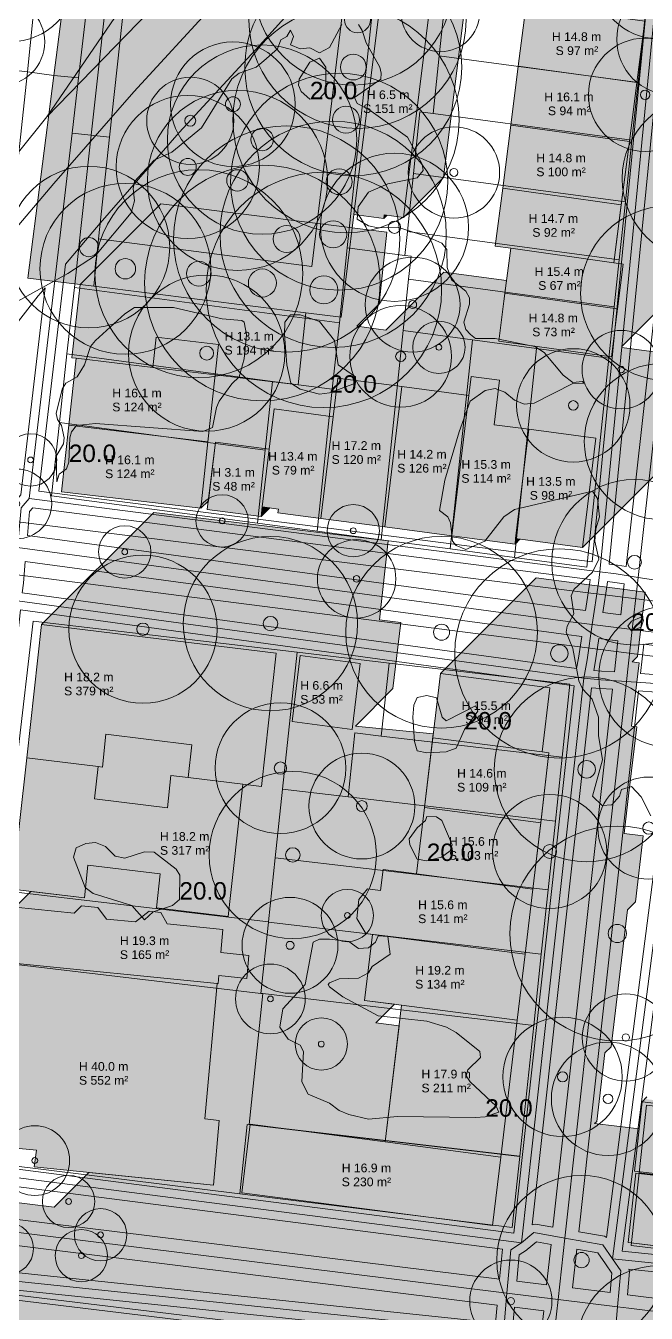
# Model space of a CAD drawing. Header units: metres. Extents: x -8 to 1190, y -11 to 1223.
# Drawn here: x 114.4 to 185.5, y 550.3 to 698 of the extents above; entities that cross this region are included whole.
import ezdxf

# ---------------------------------------------------------------- set-up
doc = ezdxf.new("R2010")
doc.units = ezdxf.units.M
doc.header["$MEASUREMENT"] = 0
for name, color, linetype, lineweight, true_color in [('TPX_BUILDING_AREAS_TEXT', 7, 'CONTINUOUS', 0, 0x000000), ('TPX_BUILDING_HEIGHTS_TEXT', 7, 'CONTINUOUS', 0, 0x000000), ('TPX_BUILDINGS', 7, 'CONTINUOUS', 0, 0x000000), ('TPX_BUILDINGS_HATCH', 7, 'CONTINUOUS', 0, 0xf0f0f0), ('TPX_BUILDINGS_SHADOWS_HATCH', 7, 'CONTINUOUS', 0, 0x000000), ('TPX_BUILDINGS_SHADOWS_OUTLINES', 7, 'CONTINUOUS', 0, 0x000000), ('TPX_CADASTRES', 7, 'CONTINUOUS', 0, 0x646464), ('TPX_CONTOUR_LINES_5M', 7, 'CONTINUOUS', 0, 0x969696), ('TPX_CONTOUR_LINES_5M_TEXT', 7, 'CONTINUOUS', 0, 0x000000), ('TPX_RAILWAYS_AXES', 7, 'CONTINUOUS', 0, 0x464646), ('TPX_ROADS_AXES', 7, 'CONTINUOUS', 0, 0x323232), ('TPX_ROADS_CONTOURS', 7, 'CONTINUOUS', 0, 0x646464), ('TPX_VEGETATION_GREEN_SPACES', 7, 'CONTINUOUS', 0, 0x58ba48), ('TPX_VEGETATION_GREEN_SPACES_HATCH', 7, 'CONTINUOUS', 0, 0x58ba48), ('TPX_VEGETATION_TREES_INDIVIDUAL', 7, 'CONTINUOUS', 0, 0x136734)]:
    doc.layers.add(name, color=color, linetype=linetype, lineweight=lineweight, true_color=true_color)
doc.styles.add('TPX_TEXTE', font='arial.ttf')

# ---------------------------------------------------------------- blocks, each defined once
blk = doc.blocks.new('TREETR007_CR075')
at = {"layer": 'TPX_VEGETATION_TREES_INDIVIDUAL'}
for radius in [7.5, 0.708]:
    blk.add_circle((0, 0, 0.04), radius, dxfattribs=at)
blk = doc.blocks.new('TREETR015_CR125')
at = {"layer": 'TPX_VEGETATION_TREES_INDIVIDUAL'}
for radius in [12.45, 1.48]:
    blk.add_circle((0, 0, 0.04), radius, dxfattribs=at)
blk = doc.blocks.new('TREETR006_CR069')
at = {"layer": 'TPX_VEGETATION_TREES_INDIVIDUAL'}
for radius in [6.85, 0.583]:
    blk.add_circle((0, 0, 0.04), radius, dxfattribs=at)
blk = doc.blocks.new('TREETR006_CR070')
at = {"layer": 'TPX_VEGETATION_TREES_INDIVIDUAL'}
for radius in [7, 0.583]:
    blk.add_circle((0, 0, 0.04), radius, dxfattribs=at)
blk = doc.blocks.new('TREETR009_CR072')
at = {"layer": 'TPX_VEGETATION_TREES_INDIVIDUAL'}
for radius in [7.15, 0.851]:
    blk.add_circle((0, 0, 0.04), radius, dxfattribs=at)
blk = doc.blocks.new('TREETR007_CR064')
at = {"layer": 'TPX_VEGETATION_TREES_INDIVIDUAL'}
for radius in [6.37, 0.708]:
    blk.add_circle((0, 0, 0.04), radius, dxfattribs=at)
blk = doc.blocks.new('TREETR003_CR030')
at = {"layer": 'TPX_VEGETATION_TREES_INDIVIDUAL'}
for radius in [3, 0.333]:
    blk.add_circle((0, 0, 0.04), radius, dxfattribs=at)
blk = doc.blocks.new('TREETR005_CR065')
at = {"layer": 'TPX_VEGETATION_TREES_INDIVIDUAL'}
for radius in [6.5, 0.542]:
    blk.add_circle((0, 0, 0.04), radius, dxfattribs=at)
blk = doc.blocks.new('TREETR009_CR081')
at = {"layer": 'TPX_VEGETATION_TREES_INDIVIDUAL'}
for radius in [8.11, 0.917]:
    blk.add_circle((0, 0, 0.04), radius, dxfattribs=at)
blk = doc.blocks.new('TREETR007_CR085')
at = {"layer": 'TPX_VEGETATION_TREES_INDIVIDUAL'}
for radius in [8.5, 0.708]:
    blk.add_circle((0, 0, 0.04), radius, dxfattribs=at)
blk = doc.blocks.new('TREETR014_CR119')
at = {"layer": 'TPX_VEGETATION_TREES_INDIVIDUAL'}
for radius in [11.92, 1.42]:
    blk.add_circle((0, 0, 0.04), radius, dxfattribs=at)
blk = doc.blocks.new('TREETR010_CR082')
at = {"layer": 'TPX_VEGETATION_TREES_INDIVIDUAL'}
for radius in [8.21, 0.978]:
    blk.add_circle((0, 0, 0.04), radius, dxfattribs=at)
blk = doc.blocks.new('TREETR008_CR066')
at = {"layer": 'TPX_VEGETATION_TREES_INDIVIDUAL'}
for radius in [6.55, 0.792]:
    blk.add_circle((0, 0, 0.04), radius, dxfattribs=at)
blk = doc.blocks.new('TREETR004_CR045')
at = {"layer": 'TPX_VEGETATION_TREES_INDIVIDUAL'}
for radius in [4.5, 0.375]:
    blk.add_circle((0, 0, 0.04), radius, dxfattribs=at)
blk = doc.blocks.new('TREETR005_CR052')
at = {"layer": 'TPX_VEGETATION_TREES_INDIVIDUAL'}
for radius in [5.24, 0.458]:
    blk.add_circle((0, 0, 0.04), radius, dxfattribs=at)
blk = doc.blocks.new('TREETR008_CR094')
at = {"layer": 'TPX_VEGETATION_TREES_INDIVIDUAL'}
for radius in [9.44, 0.833]:
    blk.add_circle((0, 0, 0.04), radius, dxfattribs=at)
blk = doc.blocks.new('TREETR011_CR093')
at = {"layer": 'TPX_VEGETATION_TREES_INDIVIDUAL'}
for radius in [9.27, 1.1]:
    blk.add_circle((0, 0, 0.04), radius, dxfattribs=at)
blk = doc.blocks.new('TREETR008_CR095')
at = {"layer": 'TPX_VEGETATION_TREES_INDIVIDUAL'}
for radius in [9.5, 0.792]:
    blk.add_circle((0, 0, 0.04), radius, dxfattribs=at)
blk = doc.blocks.new('TREETR014_CR114')
at = {"layer": 'TPX_VEGETATION_TREES_INDIVIDUAL'}
for radius in [11.39, 1.36]:
    blk.add_circle((0, 0, 0.04), radius, dxfattribs=at)
blk = doc.blocks.new('TREETR015_CR130')
at = {"layer": 'TPX_VEGETATION_TREES_INDIVIDUAL'}
for radius in [12.98, 1.55]:
    blk.add_circle((0, 0, 0.04), radius, dxfattribs=at)
blk = doc.blocks.new('TREETR005_CR055')
at = {"layer": 'TPX_VEGETATION_TREES_INDIVIDUAL'}
for radius in [5.5, 0.458]:
    blk.add_circle((0, 0, 0.04), radius, dxfattribs=at)
blk = doc.blocks.new('TREETR003_CR040')
at = {"layer": 'TPX_VEGETATION_TREES_INDIVIDUAL'}
for radius in [4, 0.333]:
    blk.add_circle((0, 0, 0.04), radius, dxfattribs=at)
blk = doc.blocks.new('TREETR007_CR059')
at = {"layer": 'TPX_VEGETATION_TREES_INDIVIDUAL'}
for radius in [5.86, 0.708]:
    blk.add_circle((0, 0, 0.04), radius, dxfattribs=at)
blk = doc.blocks.new('TREETR009_CR097')
at = {"layer": 'TPX_VEGETATION_TREES_INDIVIDUAL'}
for radius in [9.72, 0.875]:
    blk.add_circle((0, 0, 0.04), radius, dxfattribs=at)
blk = doc.blocks.new('TREETR006_CR050')
at = {"layer": 'TPX_VEGETATION_TREES_INDIVIDUAL'}
for radius in [5, 0.625]:
    blk.add_circle((0, 0, 0.04), radius, dxfattribs=at)
blk = doc.blocks.new('TREETR008_CR096')
at = {"layer": 'TPX_VEGETATION_TREES_INDIVIDUAL'}
for radius in [9.59, 0.833]:
    blk.add_circle((0, 0, 0.04), radius, dxfattribs=at)
blk = doc.blocks.new('TREETR010_CR120')
at = {"layer": 'TPX_VEGETATION_TREES_INDIVIDUAL'}
for radius in [12, 1]:
    blk.add_circle((0, 0, 0.04), radius, dxfattribs=at)
blk = doc.blocks.new('TREETR010_CR106')
at = {"layer": 'TPX_VEGETATION_TREES_INDIVIDUAL'}
for radius in [10.6, 1]:
    blk.add_circle((0, 0, 0.04), radius, dxfattribs=at)
blk = doc.blocks.new('TREETR004_CR050')
at = {"layer": 'TPX_VEGETATION_TREES_INDIVIDUAL'}
for radius in [5, 0.417]:
    blk.add_circle((0, 0, 0.04), radius, dxfattribs=at)
blk = doc.blocks.new('TREETR009_CR077')
at = {"layer": 'TPX_VEGETATION_TREES_INDIVIDUAL'}
for radius in [7.68, 0.914]:
    blk.add_circle((0, 0, 0.04), radius, dxfattribs=at)
blk = doc.blocks.new('TREETR012_CR098')
at = {"layer": 'TPX_VEGETATION_TREES_INDIVIDUAL'}
for radius in [9.8, 1.17]:
    blk.add_circle((0, 0, 0.04), radius, dxfattribs=at)
blk = doc.blocks.new('TREETR010_CR123')
at = {"layer": 'TPX_VEGETATION_TREES_INDIVIDUAL'}
for radius in [12.33, 1.04]:
    blk.add_circle((0, 0, 0.04), radius, dxfattribs=at)
blk = doc.blocks.new('TREETR006_CR058')
at = {"layer": 'TPX_VEGETATION_TREES_INDIVIDUAL'}
for radius in [5.83, 0.583]:
    blk.add_circle((0, 0, 0.04), radius, dxfattribs=at)
blk = doc.blocks.new('TREETR005_CR054')
at = {"layer": 'TPX_VEGETATION_TREES_INDIVIDUAL'}
for radius in [5.44, 0.458]:
    blk.add_circle((0, 0, 0.04), radius, dxfattribs=at)
blk = doc.blocks.new('TREETR013_CR109')
at = {"layer": 'TPX_VEGETATION_TREES_INDIVIDUAL'}
for radius in [10.86, 1.29]:
    blk.add_circle((0, 0, 0.04), radius, dxfattribs=at)
blk = doc.blocks.new('TREETR009_CR110')
at = {"layer": 'TPX_VEGETATION_TREES_INDIVIDUAL'}
for radius in [11, 0.917]:
    blk.add_circle((0, 0, 0.04), radius, dxfattribs=at)
blk = doc.blocks.new('TREETR008_CR090')
at = {"layer": 'TPX_VEGETATION_TREES_INDIVIDUAL'}
for radius in [8.96, 0.792]:
    blk.add_circle((0, 0, 0.04), radius, dxfattribs=at)
blk = doc.blocks.new('TREETR004_CR047')
at = {"layer": 'TPX_VEGETATION_TREES_INDIVIDUAL'}
for radius in [4.72, 0.417]:
    blk.add_circle((0, 0, 0.04), radius, dxfattribs=at)
blk = doc.blocks.new('TREETR016_CR135')
at = {"layer": 'TPX_VEGETATION_TREES_INDIVIDUAL'}
for radius in [13.51, 1.61]:
    blk.add_circle((0, 0, 0.04), radius, dxfattribs=at)
blk = doc.blocks.new('TREETR012_CR103')
at = {"layer": 'TPX_VEGETATION_TREES_INDIVIDUAL'}
for radius in [10.33, 1.23]:
    blk.add_circle((0, 0, 0.04), radius, dxfattribs=at)
blk = doc.blocks.new('TREETR008_CR100')
at = {"layer": 'TPX_VEGETATION_TREES_INDIVIDUAL'}
for radius in [10, 0.833]:
    blk.add_circle((0, 0, 0.04), radius, dxfattribs=at)
blk = doc.blocks.new('TREETR006_CR061')
at = {"layer": 'TPX_VEGETATION_TREES_INDIVIDUAL'}
for radius in [6.07, 0.625]:
    blk.add_circle((0, 0, 0.04), radius, dxfattribs=at)

msp = doc.modelspace()

# ---------------------------------------------------------------- hatches: boundary and pattern name
at = {"layer": 'TPX_BUILDINGS_HATCH'}
for points in [[(155.08, 701.28), (152, 676.38), (155.42, 675.92), (155.48, 676.34), (157.7, 676.04), (160.92, 702.12), (155.28, 702.88), (155.08, 701.28)], [(171.76, 700.44), (170.86, 693.42), (184.47, 691.52), (185.36, 698.55), (171.76, 700.44)], [(170.86, 693.42), (170, 686.65), (183.6, 684.75), (184.47, 691.52), (170.86, 693.42)], [(170, 686.65), (169.07, 679.4), (182.67, 677.51), (183.6, 684.75), (170, 686.65)], [(169.07, 679.4), (168.22, 672.75), (169.99, 672.51), (181.82, 670.86), (182.67, 677.51), (169.07, 679.4)], [(169.99, 672.51), (169.33, 667.37), (182.24, 665.57), (182.9, 670.7), (181.82, 670.86), (169.99, 672.51)], [(120.59, 668.35), (119.63, 659.96), (120.12, 659.9), (128.94, 658.84), (129.32, 662.32), (136.47, 661.48), (136.08, 657.99), (145.62, 656.86), (146.49, 665.11), (122.16, 668.16), (120.59, 668.35)], [(169.33, 667.37), (168.62, 661.84), (181.54, 660.04), (182.24, 665.57), (169.33, 667.37)], [(120.12, 659.9), (119.29, 652.21), (135.26, 650.32), (136.08, 657.99), (128.94, 658.84), (120.12, 659.9)], [(149.61, 653.18), (148.2, 641.51), (155.53, 640.54), (157.49, 656.64), (150.15, 657.61), (149.61, 653.18)], [(165.2, 655.62), (163.24, 639.52), (170.48, 638.56), (170.55, 639.2), (172.07, 651.74), (168.1, 652.26), (168.72, 657.39), (165.46, 657.82), (165.2, 655.62)], [(157.49, 656.64), (155.53, 640.54), (163.24, 639.52), (165.2, 655.62), (157.49, 656.64)], [(142.28, 649.45), (141.48, 642.83), (143.33, 642.59), (143.28, 642.17), (148.2, 641.51), (149.61, 653.18), (142.85, 654.09), (142.28, 649.45)], [(119.29, 652.21), (118.46, 644.57), (134.43, 642.68), (135.26, 650.32), (119.29, 652.21)], [(172.07, 651.74), (170.55, 639.2), (178.22, 638.18), (179.74, 650.71), (172.07, 651.74)], [(136.11, 650.26), (135.18, 642.55), (141.35, 641.73), (141.48, 642.83), (142.28, 649.45), (136.11, 650.26)], [(116.16, 629.33), (114.47, 614.05), (122.65, 613.05), (123.14, 612.99), (123.55, 616.76), (133.4, 615.56), (132.98, 611.81), (139.26, 611.04), (141.38, 610.78), (143.07, 626.07), (116.16, 629.33)], [(145.83, 625.79), (144.93, 618.21), (151.79, 617.32), (152.7, 624.89), (145.83, 625.79)], [(161.93, 623.73), (161.05, 616.36), (173.58, 614.73), (174.46, 622.09), (161.93, 623.73)], [(161.05, 616.36), (160.09, 608.34), (173.43, 606.59), (174.38, 614.62), (173.58, 614.73), (161.05, 616.36)], [(114.47, 614.05), (112.81, 598.97), (121.08, 597.98), (121.49, 601.74), (129.77, 600.74), (129.34, 596.84), (137.59, 595.84), (139.26, 611.04), (132.98, 611.81), (131.01, 612.04), (130.61, 608.33), (122.24, 609.35), (122.65, 613.05), (114.47, 614.05)], [(160.09, 608.34), (159.18, 600.73), (172.52, 598.99), (173.43, 606.59), (160.09, 608.34)], [(152.58, 597.79), (152.33, 595.63), (153.35, 593.91), (154.14, 593.8), (171.63, 591.52), (172.52, 598.99), (159.18, 600.73), (155.34, 601.23), (155.06, 598.83), (153.56, 599.03), (152.58, 597.79)], [(113.15, 596.92), (112.57, 590.55), (136.3, 588.17), (136.41, 588.15), (136.5, 589.07), (139.73, 588.75), (139.96, 591.39), (136.73, 591.72), (136.97, 594.36), (130.58, 595.01), (129.84, 596.31), (128.51, 596.45), (126.96, 595.22), (123.62, 595.56), (122.61, 596.9), (120.76, 597.08), (119.89, 596.24), (113.15, 596.92)], [(154.14, 593.8), (153.22, 586.23), (157.46, 585.68), (170.72, 583.95), (171.63, 591.52), (154.14, 593.8)], [(112.57, 590.55), (110.79, 570.83), (111.59, 569.43), (115.59, 569.03), (115.31, 567.11), (135.88, 565.02), (136.55, 572.46), (134.9, 572.63), (136.3, 588.17), (112.57, 590.55)], [(157.46, 585.68), (155.59, 569.99), (168.84, 568.25), (170.72, 583.95), (157.46, 585.68)], [(185.05, 574.58), (184.19, 566.63), (197.79, 565.06), (198.64, 573.01), (185.05, 574.58)], [(140.1, 572.01), (139.16, 564.15), (167.9, 560.39), (168.84, 568.25), (155.59, 569.99), (140.1, 572.01)], [(184.34, 566.41), (183.47, 558.43), (201.09, 556.35), (201.96, 564.33), (184.34, 566.41)], [(107.62, 552.51), (105.76, 535.53), (140.05, 531.37), (138.56, 517.84), (148.29, 516.66), (164.48, 514.7), (167.84, 545.22), (107.62, 552.51)]]:
    msp.add_hatch(color=256, dxfattribs=at).paths.add_polyline_path(points)
at = {"layer": 'TPX_BUILDINGS_SHADOWS_HATCH'}
for points in [[(129.85, 677.62), (120.59, 668.35), (122.16, 668.16), (146.49, 665.11), (145.62, 656.86), (136.08, 657.99), (135.26, 650.32), (134.43, 642.68), (135.3, 643.54), (136.11, 650.26), (142.28, 649.45), (142.85, 654.09), (149.61, 653.18), (150.15, 657.61), (157.49, 656.64), (165.2, 655.62), (165.46, 657.82), (168.72, 657.39), (168.1, 652.26), (172.07, 651.74), (179.74, 650.71), (178.22, 638.18), (187.77, 647.73), (189.29, 660.26), (182.72, 661.13), (182.73, 661.24), (192, 670.51), (192.71, 676.04), (193.13, 676.46), (193.79, 681.59), (192.71, 681.75), (192.29, 681.81), (193.07, 687.91), (193.14, 687.98), (194.06, 695.22), (194.98, 696.14), (195.85, 702.9), (195.06, 703.01), (195.82, 709.01), (182.22, 710.9), (171.76, 700.44), (185.36, 698.55), (184.47, 691.52), (183.6, 684.75), (182.66, 677.44), (181.82, 670.86), (182.9, 670.7), (182.24, 665.57), (181.54, 660.04), (168.62, 661.84), (169.21, 666.46), (169.52, 668.82), (162.31, 669.78), (155.65, 663.12), (152.33, 663.56), (154.89, 666.12), (155.76, 674.37), (131.42, 677.42), (129.85, 677.62)], [(159.87, 707.48), (155.28, 702.88), (160.92, 702.12), (157.7, 676.04), (162.29, 680.64), (165.51, 706.71), (159.87, 707.48)], [(155.48, 676.34), (155.42, 675.92), (155.79, 676.29), (155.48, 676.34)], [(129.32, 662.32), (128.94, 658.84), (136.08, 657.99), (136.47, 661.48), (129.32, 662.32)], [(141.48, 642.83), (141.35, 641.73), (142.34, 642.72), (141.48, 642.83)], [(170.55, 639.2), (170.48, 638.56), (171.05, 639.14), (170.55, 639.2)], [(122.65, 613.05), (122.24, 609.35), (130.61, 608.33), (131.01, 612.04), (132.98, 611.81), (133.4, 615.56), (123.55, 616.76), (123.14, 612.99), (122.65, 613.05)]]:
    msp.add_hatch(color=256, dxfattribs=at).paths.add_polyline_path(points)
h = msp.add_hatch(color=256, dxfattribs=at)
h.paths.add_polyline_path([(79.32, 575.18), (62.56, 558.43), (91.88, 554.83), (89.66, 531.19), (85.48, 492.99), (101.99, 509.51), (102.67, 514.84), (121.86, 512.22), (121.45, 509.01), (117.36, 509.57), (116.79, 505.06), (101.85, 507.1), (101.6, 506.85), (126.4, 503.54), (125.74, 498.23), (116.37, 499.48), (116.12, 497.51), (100.93, 499.54), (100.58, 499.19), (123.4, 496.35), (122.98, 492.71), (135.71, 505.44), (136.07, 508.56), (138.05, 510.53), (138.71, 515.84), (129.51, 517.07), (132.84, 520.4), (133.24, 523.61), (123.97, 524.87), (124.13, 526.32), (116.81, 527.21), (117.56, 534.1), (105.76, 535.53), (107.62, 552.51), (167.84, 545.22), (164.48, 514.7), (164.99, 514.64), (163.69, 502.79), (153.47, 504.03), (150.08, 500.64), (145.6, 501.25), (145.83, 503.06), (144.26, 503.27), (144.19, 503.57), (143.88, 504.09), (143.37, 504.42), (143.08, 504.49), (142.48, 504.43), (141.97, 504.12), (141.47, 503.63), (140.81, 503.73), (133.39, 496.3), (134.21, 496.19), (134.54, 496.7), (135.05, 497.01), (135.65, 497.07), (135.94, 497), (136.45, 496.67), (136.77, 496.14), (136.83, 495.85), (138.41, 495.63), (138.18, 493.83), (144.24, 493), (147.01, 492.62), (146.16, 485.77), (147.9, 487.51), (148.2, 490.27), (148.74, 490.21), (149.25, 495), (149.84, 500.4), (162.19, 498.93), (161.61, 493.53), (161.09, 488.74), (160.47, 483.01), (171.5, 494.04), (172.12, 499.77), (172.19, 499.84), (172.71, 504.63), (172.85, 504.77), (173.43, 510.17), (171.32, 510.42), (174.86, 513.96), (176.16, 525.81), (175.65, 525.87), (182.97, 533.19), (181.97, 533.31), (183.16, 543.73), (189.37, 542.95), (195.37, 542.2), (201.97, 541.38), (207.92, 540.63), (213.69, 539.91), (213.56, 538.76), (214.07, 538.71), (215.11, 539.7), (217.15, 539.44), (217.83, 538.1), (219.87, 537.84), (219.98, 538.85), (222.83, 538.49), (223.81, 537.5), (225.87, 537.24), (227.82, 537), (229.24, 537.69), (231.8, 537.38), (234.8, 537), (235.84, 535.99), (238.09, 535.72), (239.72, 535.51), (241.23, 536.19), (244.01, 535.85), (243.91, 534.98), (242.86, 526), (251, 534.14), (252.04, 543.12), (252.14, 543.98), (249.36, 544.32), (247.85, 543.65), (246.23, 543.85), (245.8, 543.43), (243.55, 543.7), (242.5, 544.71), (239.5, 545.08), (239.43, 545.01), (236.88, 545.33), (235.46, 544.64), (233.75, 544.85), (233.79, 545.16), (231.73, 545.41), (230.75, 546.41), (227.9, 546.77), (227.7, 546.57), (226.45, 546.72), (225.77, 548.07), (223.74, 548.33), (222.69, 547.33), (222.19, 547.39), (222.12, 547.32), (222.24, 548.46), (216.48, 549.19), (216.41, 549.11), (210.64, 549.84), (210.67, 550.07), (204.06, 550.9), (203.99, 550.83), (198.12, 551.56), (198.14, 551.72), (191.93, 552.5), (191, 551.57), (191.65, 557.46), (183.47, 558.43), (184.34, 566.41), (201.96, 564.33), (201.09, 556.35), (210.78, 566.04), (211.6, 573.58), (195.71, 575.39), (195.81, 576.31), (193.26, 576.6), (192.98, 574.03), (185.59, 574.88), (185.62, 575.15), (185.05, 574.58), (198.64, 573.01), (197.79, 565.06), (184.19, 566.63), (184.71, 571.47), (179.61, 572.09), (179.85, 572.34), (180.79, 580.2), (181.5, 580.91), (183.37, 596.61), (184.29, 597.53), (185.2, 605.09), (182.99, 605.38), (183.55, 610.02), (184.46, 617.62), (183.84, 617.7), (184.71, 624.94), (183.91, 625.05), (184.54, 625.69), (185.42, 633.05), (172.89, 634.69), (161.93, 623.73), (174.46, 622.09), (173.58, 614.73), (174.38, 614.62), (173.43, 606.63), (172.52, 598.99), (171.63, 591.52), (170.72, 583.95), (168.84, 568.25), (167.9, 560.39), (139.16, 564.15), (140.1, 572.01), (155.59, 569.99), (157.18, 583.29), (154.5, 583.64), (156.64, 585.79), (153.22, 586.23), (154.14, 593.8), (153.35, 593.91), (152.33, 595.63), (152.58, 597.79), (153.56, 599.03), (155.06, 598.83), (155.34, 601.23), (159.18, 600.73), (160.09, 608.34), (161.1, 616.8), (152.17, 617.7), (156.46, 621.99), (157.37, 629.56), (154.94, 629.87), (155.94, 638.94), (129.03, 642.2), (116.16, 629.33), (143.07, 626.07), (141.38, 610.78), (139.26, 611.04), (137.59, 595.84), (129.34, 596.84), (129.77, 600.74), (121.49, 601.74), (121.08, 597.98), (114.94, 598.72), (113.15, 596.92), (119.89, 596.24), (120.76, 597.08), (122.61, 596.9), (123.62, 595.56), (126.96, 595.22), (128.51, 596.45), (129.84, 596.31), (130.58, 595.01), (136.97, 594.36), (136.73, 591.72), (139.96, 591.39), (139.73, 588.75), (136.5, 589.07), (136.41, 588.15), (136.3, 588.17), (134.9, 572.63), (136.55, 572.46), (135.88, 565.02), (121.58, 566.47), (117.63, 562.52), (108.28, 563.65), (107.85, 563.22), (108.64, 571.59), (79.32, 575.18)])
h.paths.add_polyline_path([(103.62, 514.87), (104.4, 521.81), (117.98, 520.17), (117.2, 513.23), (103.62, 514.87)], flags=16)
h.paths.add_polyline_path([(144.93, 618.21), (145.83, 625.79), (152.7, 624.89), (151.79, 617.32), (144.93, 618.21)], flags=16)
at = {"layer": 'TPX_VEGETATION_GREEN_SPACES_HATCH'}
for points in [[(117.59, 692.35), (114.58, 669.1), (120.59, 668.35), (122.16, 668.16), (146.49, 665.11), (150.55, 664.6), (152, 676.38), (155.08, 701.28), (155.28, 702.88), (155.88, 707.29), (148.23, 708.25), (147.3, 707.24), (144.6, 710.04), (142.43, 712.28), (141.57, 713.17), (139.07, 715.77), (137.95, 716.91), (135.81, 719.11), (121.29, 721.05), (117.59, 692.35)], [(123.97, 685.26), (122.69, 673.6), (147.16, 670.41), (150.94, 701.83), (146.64, 702.33), (144.89, 702.54), (131.74, 704.1), (129.98, 704.31), (126.09, 704.78), (125.62, 700.34), (125.43, 698.51), (123.97, 685.26)], [(122.69, 673.6), (122.16, 668.16), (146.49, 665.11), (150.55, 664.6), (152, 676.38), (155.08, 701.28), (152.61, 701.63), (150.94, 701.83), (147.16, 670.41), (122.69, 673.6)]]:
    msp.add_hatch(color=256, dxfattribs=at).paths.add_polyline_path(points)

# ---------------------------------------------------------------- linework, layer by layer
at = {"layer": 'TPX_BUILDINGS', "elevation": 0.04}
for points in [[(155.08, 701.28), (152, 676.38), (155.42, 675.92), (155.48, 676.34), (157.7, 676.04), (160.92, 702.12), (155.28, 702.88)], [(171.76, 700.44), (170.86, 693.42), (184.47, 691.52), (185.36, 698.55)], [(170.86, 693.42), (170, 686.65), (183.6, 684.75), (184.47, 691.52)], [(170, 686.65), (169.07, 679.4), (182.67, 677.51), (183.6, 684.75)], [(169.07, 679.4), (168.22, 672.75), (169.99, 672.51), (181.82, 670.86), (182.67, 677.51)], [(169.99, 672.51), (169.33, 667.37), (182.24, 665.57), (182.9, 670.7), (181.82, 670.86)], [(120.59, 668.35), (119.63, 659.96), (120.12, 659.9), (128.94, 658.84), (129.32, 662.32), (136.47, 661.48), (136.08, 657.99), (145.62, 656.86), (146.49, 665.11), (122.16, 668.16)], [(169.33, 667.37), (168.62, 661.84), (181.54, 660.04), (182.24, 665.57)], [(120.12, 659.9), (119.29, 652.21), (135.26, 650.32), (136.08, 657.99), (128.94, 658.84)], [(149.61, 653.18), (148.2, 641.51), (155.53, 640.54), (157.49, 656.64), (150.15, 657.61)], [(165.2, 655.62), (163.24, 639.52), (170.48, 638.56), (170.55, 639.2), (172.07, 651.74), (168.1, 652.26), (168.72, 657.39), (165.46, 657.82)], [(157.49, 656.64), (155.53, 640.54), (163.24, 639.52), (165.2, 655.62)], [(142.28, 649.45), (141.48, 642.83), (143.33, 642.59), (143.28, 642.17), (148.2, 641.51), (149.61, 653.18), (142.85, 654.09)], [(119.29, 652.21), (118.46, 644.57), (134.43, 642.68), (135.26, 650.32)], [(172.07, 651.74), (170.55, 639.2), (178.22, 638.18), (179.74, 650.71)], [(136.11, 650.26), (135.18, 642.55), (141.35, 641.73), (141.48, 642.83), (142.28, 649.45)], [(116.16, 629.33), (114.47, 614.05), (122.65, 613.05), (123.14, 612.99), (123.55, 616.76), (133.4, 615.56), (132.98, 611.81), (139.26, 611.04), (141.38, 610.78), (143.07, 626.07)], [(145.83, 625.79), (144.93, 618.21), (151.79, 617.32), (152.7, 624.89)], [(161.93, 623.73), (161.05, 616.36), (173.58, 614.73), (174.46, 622.09)], [(161.05, 616.36), (160.09, 608.34), (173.43, 606.59), (174.38, 614.62), (173.58, 614.73)], [(114.47, 614.05), (112.81, 598.97), (121.08, 597.98), (121.49, 601.74), (129.77, 600.74), (129.34, 596.84), (137.59, 595.84), (139.26, 611.04), (132.98, 611.81), (131.01, 612.04), (130.61, 608.33), (122.24, 609.35), (122.65, 613.05)], [(160.09, 608.34), (159.18, 600.73), (172.52, 598.99), (173.43, 606.59)], [(152.58, 597.79), (152.33, 595.63), (153.35, 593.91), (154.14, 593.8), (171.63, 591.52), (172.52, 598.99), (159.18, 600.73), (155.34, 601.23), (155.06, 598.83), (153.56, 599.03)], [(113.15, 596.92), (112.57, 590.55), (136.3, 588.17), (136.41, 588.15), (136.5, 589.07), (139.73, 588.75), (139.96, 591.39), (136.73, 591.72), (136.97, 594.36), (130.58, 595.01), (129.84, 596.31), (128.51, 596.45), (126.96, 595.22), (123.62, 595.56), (122.61, 596.9), (120.76, 597.08), (119.89, 596.24)], [(154.14, 593.8), (153.22, 586.23), (157.46, 585.68), (170.72, 583.95), (171.63, 591.52)], [(112.57, 590.55), (110.79, 570.83), (111.59, 569.43), (115.59, 569.03), (115.31, 567.11), (135.88, 565.02), (136.55, 572.46), (134.9, 572.63), (136.3, 588.17)], [(157.46, 585.68), (155.59, 569.99), (168.84, 568.25), (170.72, 583.95)], [(185.05, 574.58), (184.19, 566.63), (197.79, 565.06), (198.64, 573.01)], [(140.1, 572.01), (139.16, 564.15), (167.9, 560.39), (168.84, 568.25), (155.59, 569.99)], [(184.34, 566.41), (183.47, 558.43), (201.09, 556.35), (201.96, 564.33)], [(107.62, 552.51), (105.76, 535.53), (140.05, 531.37), (138.56, 517.84), (148.29, 516.66), (164.48, 514.7), (167.84, 545.22)]]:
    msp.add_lwpolyline(points, close=True, dxfattribs=at)
at = {"layer": 'TPX_BUILDINGS_SHADOWS_OUTLINES', "elevation": 0.04}
for points in [[(159.87, 707.48), (155.28, 702.88), (160.92, 702.12), (157.7, 676.04), (162.29, 680.64), (165.51, 706.71)], [(155.48, 676.34), (155.42, 675.92), (155.79, 676.29)], [(129.32, 662.32), (128.94, 658.84), (136.08, 657.99), (136.47, 661.48)], [(141.48, 642.83), (141.35, 641.73), (142.34, 642.72)], [(170.55, 639.2), (170.48, 638.56), (171.05, 639.14)], [(144.93, 618.21), (145.83, 625.79), (152.7, 624.89), (151.79, 617.32)], [(122.65, 613.05), (122.24, 609.35), (130.61, 608.33), (131.01, 612.04), (132.98, 611.81), (133.4, 615.56), (123.55, 616.76), (123.14, 612.99)]]:
    msp.add_lwpolyline(points, close=True, dxfattribs=at)
for points in [[(185.36, 698.55), (184.47, 691.52), (183.6, 684.75), (182.66, 677.44), (181.82, 670.86), (182.9, 670.7), (182.24, 665.57), (181.54, 660.04), (168.62, 661.84), (169.21, 666.46), (169.52, 668.82), (162.31, 669.78), (155.65, 663.12), (152.33, 663.56), (154.89, 666.12), (155.76, 674.37), (131.42, 677.42), (129.85, 677.62), (120.59, 668.35), (122.16, 668.16), (146.49, 665.11), (145.62, 656.86), (136.08, 657.99), (135.26, 650.32), (134.43, 642.68), (135.3, 643.54), (136.11, 650.26), (142.28, 649.45), (142.85, 654.09), (149.61, 653.18), (150.15, 657.61), (157.49, 656.64), (165.2, 655.62), (165.46, 657.82), (168.72, 657.39), (168.1, 652.26), (172.07, 651.74), (179.74, 650.71), (178.22, 638.18), (187.77, 647.73)], [(189.29, 660.26), (182.72, 661.13), (182.73, 661.24), (192, 670.51)], [(197.79, 565.06), (184.19, 566.63), (184.71, 571.47), (179.61, 572.09), (179.85, 572.34), (180.79, 580.2), (181.5, 580.91), (183.37, 596.61), (184.29, 597.53), (185.2, 605.09), (182.99, 605.38), (183.55, 610.02), (184.46, 617.62), (183.84, 617.7), (184.71, 624.94), (183.91, 625.05), (184.54, 625.69), (185.42, 633.05), (172.89, 634.69), (161.93, 623.73), (174.46, 622.09), (173.58, 614.73), (174.38, 614.62), (173.43, 606.63), (172.52, 598.99), (171.63, 591.52), (170.72, 583.95), (168.84, 568.25), (167.9, 560.39), (139.16, 564.15), (140.1, 572.01), (155.59, 569.99), (157.18, 583.29), (154.5, 583.64), (156.64, 585.79), (153.22, 586.23), (154.14, 593.8), (153.35, 593.91), (152.33, 595.63), (152.58, 597.79), (153.56, 599.03), (155.06, 598.83), (155.34, 601.23), (159.18, 600.73), (160.09, 608.34), (161.1, 616.8), (152.17, 617.7), (156.46, 621.99), (157.37, 629.56), (154.94, 629.87), (155.94, 638.94), (129.03, 642.2), (116.16, 629.33), (143.07, 626.07), (141.38, 610.78), (139.26, 611.04), (137.59, 595.84), (129.34, 596.84), (129.77, 600.74), (121.49, 601.74), (121.08, 597.98), (114.94, 598.72), (113.15, 596.92), (119.89, 596.24), (120.76, 597.08), (122.61, 596.9), (123.62, 595.56), (126.96, 595.22), (128.51, 596.45), (129.84, 596.31), (130.58, 595.01), (136.97, 594.36), (136.73, 591.72), (139.96, 591.39), (139.73, 588.75), (136.5, 589.07), (136.41, 588.15), (136.3, 588.17), (134.9, 572.63), (136.55, 572.46), (135.88, 565.02), (121.58, 566.47), (117.63, 562.52), (108.28, 563.65)], [(185.62, 575.15), (185.05, 574.58), (198.64, 573.01)], [(191.65, 557.46), (183.47, 558.43), (184.34, 566.41), (201.96, 564.33)], [(105.76, 535.53), (107.62, 552.51), (167.84, 545.22)]]:
    msp.add_lwpolyline(points, dxfattribs=at)
at = {"layer": 'TPX_CADASTRES', "elevation": 0.02}
for points in [[(120.71, 675.13), (119.93, 668.01), (150.33, 663.95), (151.24, 672.58), (154.48, 703.12), (143.58, 704.51), (126.76, 706.65), (124.23, 706.97), (123.81, 703.11)], [(154.48, 703.12), (151.24, 672.58), (157.84, 671.7), (158.13, 674.43), (158.83, 681.1), (159.58, 688.17), (161.08, 687.97), (161.79, 694.59), (162.58, 702.08)], [(162.58, 702.08), (161.79, 694.59), (184.6, 691.54), (185.41, 699.17)], [(161.79, 694.59), (161.08, 687.97), (183.9, 684.93), (184.6, 691.54)], [(159.58, 688.17), (158.83, 681.1), (183.15, 677.85), (183.9, 684.93), (161.08, 687.97)], [(158.83, 681.1), (158.13, 674.43), (182.44, 671.18), (183.15, 677.85)], [(158.13, 674.43), (157.84, 671.7), (158.56, 671.61), (158.28, 668.95), (181.87, 665.8), (182.44, 671.18)], [(149.52, 656.33), (147.79, 640.05), (155.11, 639.08), (157.65, 663.06), (158.28, 668.95), (158.56, 671.61), (157.84, 671.7), (151.24, 672.58), (150.33, 663.95)], [(119.93, 668.01), (119.08, 660.39), (142.67, 657.24), (149.52, 656.33), (150.33, 663.95)], [(158.28, 668.95), (157.65, 663.06), (165.59, 662), (172.95, 661.01), (181.25, 659.91), (181.87, 665.8)], [(157.65, 663.06), (155.11, 639.08), (163.05, 638.02), (165.59, 662)], [(165.59, 662), (163.05, 638.02), (170.41, 637.03), (172.95, 661.01)], [(119.08, 660.39), (118.21, 652.51), (141.83, 649.35), (142.67, 657.24)], [(172.95, 661.01), (170.41, 637.03), (178.71, 635.93), (181.25, 659.91)], [(141.83, 649.35), (140.94, 640.97), (147.79, 640.05), (149.52, 656.33), (142.67, 657.24)], [(118.21, 652.51), (117.29, 644.12), (140.94, 640.97), (141.83, 649.35)], [(115.2, 629.72), (111.62, 598.84), (142.21, 595.25), (142.98, 602.58), (143.82, 610.44), (145.48, 626.16)], [(145.48, 626.16), (143.82, 610.44), (151.34, 609.56), (152.12, 616.91), (155.14, 616.55), (156.03, 624.92)], [(156.03, 624.92), (155.14, 616.55), (175.89, 614.12), (176.78, 622.49)], [(152.12, 616.91), (151.34, 609.56), (175.11, 606.77), (175.89, 614.12), (155.14, 616.55)], [(143.82, 610.44), (142.98, 602.58), (174.28, 598.9), (175.11, 606.77), (151.34, 609.56)], [(142.21, 595.25), (142.2, 595.2), (173.5, 591.53), (174.28, 598.9), (142.98, 602.58)], [(111.62, 598.84), (110.66, 590.63), (141.34, 587.03), (142.2, 595.2), (142.21, 595.25)], [(142.2, 595.2), (141.34, 587.03), (141.56, 587), (172.63, 583.36), (173.5, 591.53)], [(110.66, 590.63), (108.02, 567.86), (138.9, 564.04), (139.74, 572), (171.04, 568.33), (171.04, 568.35), (139.97, 572), (141.56, 587), (141.34, 587.03)], [(141.56, 587), (139.97, 572), (171.04, 568.35), (172.63, 583.36)], [(185.56, 574.2), (184.71, 566.45), (209.39, 563.51), (210.23, 571.26)], [(139.74, 572), (138.9, 564.04), (170.17, 560.17), (171.04, 568.33)], [(184.71, 566.45), (183.81, 558.11), (208.48, 555.17), (209.39, 563.51)], [(106.68, 553.21), (103.14, 522.03), (134.75, 518.32), (165.18, 514.75), (168.61, 545.7)]]:
    msp.add_lwpolyline(points, close=True, dxfattribs=at)
at = {"layer": 'TPX_CONTOUR_LINES_5M', "elevation": 0.05}
for points in [[(150.62, 698.18), (149.19, 695.56), (148.07, 694.94), (146.95, 695.49), (145.84, 695.39), (144.72, 695.85), (145.05, 696.79), (144.72, 697.53), (144.29, 696.79), (143.6, 696.43), (143.22, 695.39), (141.68, 694), (140.8, 693.3), (138.85, 692.6), (138.01, 691.97), (134.5, 686.33), (131.12, 683.54), (129.07, 682.61), (126.84, 680.19), (126.69, 679.36), (126.82, 677.96), (126.45, 676.57), (122.37, 671.69), (119.19, 669.6), (110.08, 664.6)], [(186.07, 607.41), (184.95, 609.56), (183.83, 610.76), (182.71, 610.41), (182.48, 609.64), (181.6, 608.65), (180.48, 608.59), (179.36, 609.64), (180.53, 613.83), (180.06, 616.62), (180.06, 618.71), (179.35, 620.8), (178.24, 621.98), (177.79, 622.89), (177.13, 626.58), (176.34, 628.47), (176.46, 629.16), (177.24, 630.56), (176.91, 632.65), (177.22, 633.35), (179.36, 635.34), (180.11, 636.83), (179.64, 638.92), (179.75, 640.32), (180.16, 641.71), (179.93, 643.8), (179.36, 644.64), (170.42, 642.54), (169.2, 641.71), (167.02, 638.92), (164.83, 637.95), (163.72, 638.4), (163.3, 638.92), (163.08, 641.02), (162.79, 641.71), (161.82, 642.41), (162.43, 645.9), (164.06, 651.47), (165.35, 654.96), (167.07, 656.21), (168.19, 656.42), (169.3, 656.01), (170.42, 655.08), (171.54, 654.62), (172.66, 654.73), (177.13, 657), (178.39, 657.05), (178.24, 657.22), (177.13, 657.1), (176.01, 657.95), (173.84, 660.54), (172.76, 661.23), (168.19, 662.16), (165.95, 662.15), (165.38, 662.63), (164.83, 663.2), (164.6, 664.02), (165.25, 666.11), (165.26, 666.81), (164.83, 667.58), (163.18, 668.9), (162.7, 670.3), (162.66, 672.39), (162.09, 673.08), (160.36, 673.88), (157.01, 674.94), (154.78, 674.86), (153.66, 675.08), (152.36, 675.87), (152.5, 677.27), (153.66, 678.94), (155.89, 679.9), (159.25, 680.58), (159.93, 681.45), (159.82, 682.15), (158.13, 685.27), (153.71, 688.42), (152.37, 689.12), (152.05, 689.82), (155.1, 691.91), (155.14, 692.6), (154.99, 693.3), (153.42, 696.09), (152.95, 697.48), (152.52, 698.18)], [(148.07, 694.34), (146.95, 693.86), (145.73, 691.91), (145.64, 691.21), (145.93, 690.51), (146.95, 689.61), (148.07, 689.69), (148.79, 690.51), (148.76, 693.3), (148.07, 694.34)], [(126.84, 665.7), (125.72, 664.98), (122.36, 661.93), (121.79, 661.23), (121.08, 659.14), (120.27, 657.75), (118.95, 657.05), (118.52, 656.35), (117.84, 653.56), (117.99, 652.87), (118.46, 652.17), (118.76, 650.78), (118.7, 650.08), (117.86, 648.68), (117.9, 645.72), (118.17, 646.59), (119.02, 647.22), (119.29, 647.99), (119.42, 650.78), (119.59, 651.47), (120.16, 652.17), (122.37, 652.42), (134.66, 651.51), (135.78, 651.96), (136.22, 654.26), (136.54, 654.96), (138.01, 656.97), (138.84, 657.75), (139.4, 659.84), (139.69, 662.63), (139.42, 664.02), (139.13, 664.23), (136.9, 664.42), (131.31, 665.7), (126.84, 665.7)], [(144.72, 664.86), (144.09, 664.02), (144.03, 662.63), (144.29, 659.14), (144.78, 657.05), (145.84, 656.33), (148.07, 655.79), (149.19, 655.94), (152.2, 657.05), (152.17, 657.75), (150.18, 659.14), (149.77, 661.93), (148.07, 664.11), (145.84, 664.87), (144.72, 664.86)], [(184.95, 630.18), (183.83, 629.73), (183.43, 629.16), (183.83, 628.63), (184.95, 629.06), (185.23, 629.86), (184.95, 630.18)], [(159.25, 620.96), (158.89, 620.1), (158.75, 618.71), (158.94, 615.92), (159.25, 614.86), (160.36, 614.61), (162.6, 614.73), (163.72, 615.15), (164.68, 617.31), (166.2, 619.4), (165.95, 620), (162.6, 618.3), (162.14, 618.71), (161.48, 620.93), (160.36, 621.22), (159.25, 620.96)], [(160.36, 607.32), (160.22, 606.86), (159.25, 606.02), (158.34, 604.76), (158.43, 604.07), (159.25, 602.41), (160.36, 602.22), (162.04, 602.67), (163.06, 603.37), (163.28, 604.07), (162.1, 606.86), (161.48, 607.27), (160.36, 607.32)], [(121.25, 604.22), (120.13, 603.74), (119.82, 602.67), (121.15, 599.19), (122.07, 598.49), (126.52, 597.1), (127.96, 595.47), (128.98, 596.4), (131.19, 597.1), (131.98, 597.79), (132.03, 600.58), (131.62, 601.28), (129.07, 603.23), (127.96, 603.27), (125.72, 602.53), (124.6, 602.77), (123.49, 603.87), (122.37, 604.34), (121.25, 604.22)], [(154.78, 593.63), (154.48, 592.91), (153.66, 592.26), (152.54, 592.18), (151.42, 592.99), (149.19, 593.26), (148.07, 593.26), (147.32, 592.91), (146.39, 588.03), (143.84, 585.24), (143.49, 583.15), (144.44, 581.76), (145.84, 581.09), (146.22, 580.36), (146.01, 576.88), (146.75, 575.48), (149.19, 574.43), (150.31, 573.6), (151.42, 573.12), (153.66, 572.61), (157.01, 572.9), (165.95, 572.78), (167.07, 572.88), (168.63, 573.39), (168.33, 574.09), (165.33, 576.88), (164.87, 577.58), (165.08, 578.27), (166.52, 579.67), (166.43, 580.36), (163.72, 582.55), (162.63, 583.15), (160.36, 583.84), (154.78, 584.44), (150.71, 586.64), (149.19, 587.78), (149.03, 588.03), (149.19, 588.22), (150.31, 588.68), (152.54, 588.76), (153.66, 589.39), (154.11, 590.12), (156.14, 591.52), (155.89, 593.57), (154.78, 593.63)]]:
    msp.add_lwpolyline(points, dxfattribs=at)
at = {"layer": 'TPX_RAILWAYS_AXES', "elevation": 0.03}
for points in [[(801.65, 602.4), (776.79, 621.19), (749.36, 635.86), (720.04, 646.06), (689.53, 651.53), (658.58, 652.14), (627.95, 647.88), (607.35, 644.7), (585.44, 641.04), (543.52, 633.59), (499.67, 625.76), (485.72, 623.44), (472.87, 621.57), (458.89, 619.74), (390.67, 613.53), (384.34, 613.12), (375.24, 612.66), (361.21, 612.54), (345.75, 613.28), (327.62, 614.48), (115.91, 640.81), (20.84, 652.81), (0, 656.19)], [(0, 650.09), (20.04, 646.84), (115.21, 634.82), (326.88, 607.72), (345, 606.29), (360.6, 605.54), (374.77, 605.64), (384.03, 606.1), (390.56, 606.48), (459.01, 612.7), (473.24, 614.54), (486.39, 616.43), (586.62, 634.12), (609.17, 637.9), (629.54, 641.04), (659.27, 645.27), (689.31, 644.81), (718.96, 639.66), (747.48, 629.94), (774.21, 615.9), (798.51, 597.87)]]:
    msp.add_lwpolyline(points, dxfattribs=at)
at = {"layer": 'TPX_ROADS_AXES', "elevation": 0.03}
for points in [[(108.78, 638.88), (110.18, 652.3), (114.29, 690.25), (114.54, 692.74), (115.51, 702.22), (129.39, 826.51), (129.99, 831.96)], [(135.31, 825.63), (135.17, 823.99), (122.32, 708.45), (120.4, 692.07), (119.66, 685.73), (114.74, 643.8), (113.83, 642.73), (113.41, 638.19), (113.09, 634.17), (112.85, 632.15), (105.76, 566.85), (105.64, 565.58), (105.27, 560.6), (104.99, 556.98), (104.75, 554.9), (97.21, 490.51), (97.08, 489.42), (96.36, 483.63), (95.96, 480.47), (95.76, 478.44), (89.24, 413.04), (89.07, 411.35), (88.71, 407.04), (88.44, 403.75)], [(242.34, 816.4), (227.22, 805.45), (214.91, 796.37), (203.69, 787.33), (191.7, 777.93), (182.53, 769.81), (173.58, 760.02), (164.88, 749.94), (150.33, 731.74), (137.95, 716.91), (127.48, 703.26), (116.77, 687.6)], [(207.48, 777), (199.1, 770.21), (188.74, 761.29), (181.45, 754.45), (167.38, 740.44), (141.57, 713.17), (116.77, 687.6)], [(169.25, 548.99), (169.54, 552.65), (170.02, 557.6), (171.23, 558.4), (178.37, 623.19), (178.74, 625.31), (179.34, 629.35), (180.05, 634.08), (180.21, 635.39), (186.61, 700.66), (186.83, 703.27), (187.08, 706.73), (187.39, 711.12), (187.74, 713.33), (191.24, 742.67)], [(0, 118.1), (44.5, 515.71), (45.66, 523.37), (46.91, 531.46), (48.32, 540.16), (50.42, 549.51), (53.2, 559.62), (56.01, 569.25), (59.09, 577.96), (62.74, 587.4), (66.85, 596.69), (71.96, 607.67), (80.63, 624.68), (87.5, 637.19), (92.39, 646.34), (95.36, 651.21), (101.54, 660.14), (110.35, 671.46), (117.59, 679.95), (126.74, 690.45), (135.97, 700.47), (144.6, 710.04), (158.45, 725.15)], [(192.58, 706.09), (191.88, 699.97), (184.62, 634.76), (183.93, 628.78)], [(109.42, 693.38), (112.24, 693.04), (114.54, 692.74), (117.59, 692.35), (120.4, 692.07)], [(116.77, 687.6), (96.62, 662.52), (89.59, 652.24), (83.13, 641.74), (76.47, 630.72), (69.97, 618.82), (64.65, 608.72), (59.84, 597.74), (55.51, 587.73), (51.77, 577.31), (47.12, 562.83), (43.77, 549.06), (40.89, 536.1), (38.69, 523.5), (37.03, 511.41), (35.1, 493.89), (0, 177.26)], [(123.97, 685.26), (119.66, 685.73)], [(114.74, 643.8), (180.21, 635.39), (182.08, 635.16), (184.62, 634.76), (191.14, 633.74)], [(108.78, 638.88), (113.41, 638.19), (176.55, 629.7), (179.34, 629.35), (183.93, 628.78)], [(191.14, 633.74), (190.73, 627.94), (190.47, 624.41), (190.18, 622.31), (181.67, 556.57)], [(256.12, 614.7), (254.15, 614.99), (190.18, 622.31), (188.77, 622.44), (183.27, 622.81), (180.34, 623.01), (178.37, 623.19), (112.85, 632.15), (111.17, 632.38), (108.12, 632.8), (105.47, 633.15), (102.52, 633.59)], [(183.93, 628.78), (183.27, 622.81), (176.2, 558.93), (175.43, 551.92)], [(183.93, 628.78), (190.73, 627.94), (248.73, 620.72), (254.25, 620.03), (260.84, 619.22)], [(105.76, 566.85), (171.23, 558.4), (172.65, 559.58), (176.2, 558.93), (180.57, 558.18), (181.67, 556.57)], [(175.43, 551.92), (169.54, 552.65), (108.87, 560.15), (105.27, 560.6), (100.14, 561.23)], [(386.12, 532.3), (257.89, 548.4), (256.37, 548.88), (252.97, 549.28), (248.55, 549.82), (246.96, 549.85), (181.67, 556.57)], [(181.67, 556.57), (182.61, 555.21), (182.25, 551.08), (181.98, 547.9)], [(179.46, 546.45), (174.86, 546.86), (171.09, 547.2), (170.21, 548.04), (104.75, 554.9)], [(175.43, 551.92), (174.86, 546.86), (167.65, 481.75), (166.89, 474.95)], [(252.2, 542.43), (245.95, 543.2), (183.52, 550.92), (182.25, 551.08), (175.43, 551.92)]]:
    msp.add_lwpolyline(points, dxfattribs=at)
at = {"layer": 'TPX_ROADS_CONTOURS', "elevation": 0.03}
for points in [[(115.85, 644.66), (118.9, 670.7), (122.9, 675.38), (131.96, 685.78), (141.12, 695.73), (141.17, 695.78), (148.75, 704.2), (156.67, 703.22), (185.52, 699.78), (179.32, 636.52)], [(181.3, 636.27), (187.5, 699.56), (188.62, 699.45), (190.29, 699.2), (183.24, 635.99), (182.23, 636.15)], [(110.42, 640.15), (111.67, 652.14), (112.88, 663.31), (115.78, 667.04), (116.57, 667.96), (113.78, 644.22), (113.07, 643.38), (112.83, 642.82), (112.55, 639.83)], [(114.54, 639.55), (114.79, 642.32), (115.15, 642.74), (179.1, 634.53), (179.06, 634.21), (178.57, 630.96), (176.74, 631.18)], [(113.96, 633), (114.09, 634.09), (114.28, 636.56), (176.35, 628.21), (178.13, 627.99), (177.75, 625.47), (177.55, 624.31)], [(180.55, 630.71), (181.04, 633.93), (181.08, 634.28), (181.94, 634.17), (183.02, 634), (182.61, 630.46)], [(106.86, 567.72), (113.74, 631.02), (177.27, 622.33), (170.35, 559.52)], [(179.54, 624.08), (179.73, 625.17), (180.11, 627.74), (182.28, 627.47), (181.89, 623.91), (180.42, 624)], [(184.88, 623.71), (185.26, 627.1), (189.63, 626.57), (189.48, 624.51), (189.32, 623.39), (188.86, 623.44)], [(172.46, 560.47), (179.26, 622.1), (180.25, 622.01), (181.67, 621.92), (174.83, 560.2), (172.83, 560.57)], [(177.79, 559.67), (184.66, 621.72), (188.69, 621.44), (189.05, 621.41), (180.98, 559.02), (180.74, 559.17)], [(182.79, 557.46), (191.04, 621.21), (253.05, 614.11), (246.08, 550.94)], [(106.38, 561.97), (106.64, 565.5), (106.66, 565.73), (169.03, 557.67), (168.69, 554.26), (109.06, 561.64)], [(105.86, 555.79), (105.99, 556.91), (106.15, 558.98), (108.68, 558.66), (168.43, 551.27), (168.26, 549.25)], [(170.68, 554.02), (170.97, 557.03), (171.78, 557.57), (171.87, 557.63), (172.93, 558.51), (174.61, 558.2), (174.1, 553.59)], [(177.08, 553.23), (177.57, 557.68), (179.98, 557.27), (180.85, 555.99), (181.59, 554.94), (181.39, 552.7)], [(183.38, 552.45), (183.61, 555.13), (183.55, 555.37), (245.69, 548.97), (245.52, 548.34), (245.49, 548.19), (245.12, 544.81), (183.71, 552.41)], [(98.31, 491.37), (105.63, 553.8), (169.1, 547.15), (161.68, 482.64)], [(170.28, 549.38), (170.41, 551.03), (173.77, 550.61), (173.48, 547.99), (171.53, 548.17), (170.91, 548.76)]]:
    msp.add_lwpolyline(points, close=True, dxfattribs=at)
at = {"layer": 'TPX_VEGETATION_GREEN_SPACES', "elevation": 0}
for points in [[(117.59, 692.35), (114.58, 669.1), (120.59, 668.35), (122.16, 668.16), (146.49, 665.11), (150.55, 664.6), (152, 676.38), (155.08, 701.28), (155.28, 702.88), (155.88, 707.29), (148.23, 708.25), (147.3, 707.24), (144.6, 710.04), (142.43, 712.28), (141.57, 713.17), (139.07, 715.77), (137.95, 716.91), (135.81, 719.11), (121.29, 721.05)], [(123.97, 685.26), (122.69, 673.6), (147.16, 670.41), (150.94, 701.83), (146.64, 702.33), (144.89, 702.54), (131.74, 704.1), (129.98, 704.31), (126.09, 704.78), (125.62, 700.34), (125.43, 698.51)], [(122.69, 673.6), (122.16, 668.16), (146.49, 665.11), (150.55, 664.6), (152, 676.38), (155.08, 701.28), (152.61, 701.63), (150.94, 701.83), (147.16, 670.41)]]:
    msp.add_lwpolyline(points, close=True, dxfattribs=at)

# ---------------------------------------------------------------- block references
at = {"layer": 'TPX_VEGETATION_TREES_INDIVIDUAL'}
for name, p in [('TREETR014_CR114', (151.89, 702.63, 0.04)), ('TREETR009_CR077', (112.52, 703.87, 0.04)), ('TREETR015_CR125', (152.41, 698.72, 0.04)), ('TREETR006_CR070', (186.84, 703.57, 0.04)), ('TREETR015_CR125', (151.93, 693.3, 0.04)), ('TREETR004_CR045', (161.92, 699.56, 0.04)), ('TREETR007_CR064', (188.52, 696.47, 0.04)), ('TREETR006_CR050', (111.53, 696.18, 0.04)), ('TREETR015_CR130', (151.09, 687.26, 0.04)), ('TREETR013_CR109', (141.46, 684.98, 0.04)), ('TREETR009_CR072', (138.12, 689.04, 0.04)), ('TREETR005_CR065', (185.4, 690.12, 0.04)), ('TREETR006_CR050', (133.23, 687.14, 0.04)), ('TREETR015_CR125', (150.31, 680.15, 0.04)), ('TREETR010_CR082', (132.94, 681.84, 0.04)), ('TREETR012_CR103', (138.64, 680.3, 0.04)), ('TREETR008_CR095', (192.28, 680.51, 0.04)), ('TREETR015_CR130', (149.62, 674.11, 0.04)), ('TREETR015_CR130', (144.29, 673.58, 0.04)), ('TREETR005_CR052', (163.48, 681.21, 0.04)), ('TREETR007_CR085', (156.65, 674.92, 0.04)), ('TREETR011_CR093', (121.6, 672.64, 0.04)), ('TREETR014_CR119', (134.21, 669.6, 0.04)), ('TREETR016_CR135', (141.5, 668.53, 0.04)), ('TREETR016_CR135', (148.55, 667.74, 0.04)), ('TREETR012_CR098', (125.78, 670.16, 0.04)), ('TREETR008_CR100', (188, 667.34, 0.04)), ('TREETR005_CR054', (158.74, 666.05, 0.04)), ('TREETR008_CR090', (135.11, 660.48, 0.04)), ('TREETR006_CR058', (157.37, 660.11, 0.04)), ('TREETR003_CR030', (161.75, 661.15, 0.04)), ('TREETR004_CR045', (182.67, 658.59, 0.04)), ('TREETR005_CR065', (177.17, 654.49, 0.04)), ('TREETR008_CR090', (187.39, 650.34, 0.04)), ('TREETR003_CR030', (114.91, 648.23, 0.04)), ('TREETR003_CR040', (113.33, 643.18, 0.04)), ('TREETR008_CR095', (184.19, 636.49, 0.04)), ('TREETR003_CR030', (136.88, 641.24, 0.04)), ('TREETR003_CR030', (151.93, 640.11, 0.04)), ('TREETR003_CR030', (125.71, 637.68, 0.04)), ('TREETR008_CR100', (142.43, 629.45, 0.04)), ('TREETR004_CR045', (152.31, 634.59, 0.04)), ('TREETR009_CR110', (162.06, 628.46, 0.04)), ('TREETR007_CR085', (127.8, 628.81, 0.04)), ('TREETR010_CR120', (175.57, 626.03, 0.04)), ('TREETR009_CR081', (188.2, 623.39, 0.04)), ('TREETR010_CR106', (178.7, 612.73, 0.04)), ('TREETR007_CR075', (143.57, 612.87, 0.04)), ('TREETR006_CR061', (152.91, 608.52, 0.04)), ('TREETR008_CR096', (144.99, 602.91, 0.04)), ('TREETR007_CR059', (185.84, 605.99, 0.04)), ('TREETR008_CR066', (174.46, 603.31, 0.04)), ('TREETR010_CR123', (182.22, 593.9, 0.04)), ('TREETR003_CR030', (151.25, 595.96, 0.04)), ('TREETR005_CR055', (144.67, 592.54, 0.04)), ('TREETR003_CR040', (142.42, 586.39, 0.04)), ('TREETR004_CR050', (183.19, 581.96, 0.04)), ('TREETR003_CR030', (148.26, 581.22, 0.04)), ('TREETR006_CR069', (175.94, 577.45, 0.04)), ('TREETR005_CR065', (181.15, 574.93, 0.04)), ('TREETR003_CR040', (115.39, 567.85, 0.04)), ('TREETR003_CR030', (119.27, 563.15, 0.04)), ('TREETR009_CR097', (178.12, 556.43, 0.04)), ('TREETR003_CR030', (122.94, 559.33, 0.04)), ('TREETR003_CR030', (112.23, 557.75, 0.04)), ('TREETR003_CR030', (120.73, 556.94, 0.04)), ('TREETR004_CR047', (170, 551.71, 0.04)), ('TREETR008_CR094', (186.97, 546.35, 0.04))]:
    msp.add_blockref(name, p, dxfattribs=at)

# ---------------------------------------------------------------- texts
at = {"layer": 'TPX_BUILDING_AREAS_TEXT', "style": 'TPX_TEXTE'}
for s, p in [('S 97 m²', (175.14, 694.68, 0.05)), ('S 151 m²', (153.06, 688.03, 0.05)), ('S 94 m²', (174.26, 687.78, 0.05)), ('S 100 m²', (172.93, 680.78, 0.05)), ('S 92 m²', (172.47, 673.83, 0.05)), ('S 67 m²', (173.14, 667.74, 0.05)), ('S 73 m²', (172.46, 662.41, 0.05)), ('S 194 m²', (137.16, 660.32, 0.05)), ('S 124 m²', (124.28, 653.8, 0.05)), ('S 120 m²', (149.44, 647.78, 0.05)), ('S 124 m²', (123.46, 646.14, 0.05)), ('S 79 m²', (142.58, 646.55, 0.05)), ('S 126 m²', (156.97, 646.78, 0.05)), ('S 48 m²', (135.75, 644.7, 0.05)), ('S 114 m²', (164.33, 645.61, 0.05)), ('S 98 m²', (172.17, 643.66, 0.05)), ('S 379 m²', (118.75, 621.22, 0.05)), ('S 53 m²', (145.84, 620.26, 0.05)), ('S 94 m²', (164.78, 617.93, 0.05)), ('S 109 m²', (163.84, 610.18, 0.05)), ('S 317 m²', (129.75, 602.93, 0.05)), ('S 103 m²', (162.9, 602.36, 0.05)), ('S 141 m²', (159.37, 595.09, 0.05)), ('S 165 m²', (125.15, 590.97, 0.05)), ('S 134 m²', (159.03, 587.58, 0.05)), ('S 552 m²', (120.46, 576.55, 0.05)), ('S 211 m²', (159.75, 575.67, 0.05)), ('S 230 m²', (150.6, 564.9, 0.05))]:
    msp.add_text(s, height=1, dxfattribs=at).set_placement(p)
at = {"layer": 'TPX_BUILDING_HEIGHTS_TEXT', "style": 'TPX_TEXTE'}
for s, p in [('H 14.8 m', (174.71, 696.28, 0.05)), ('H 6.5 m', (153.48, 689.63, 0.05)), ('H 16.1 m', (173.83, 689.38, 0.05)), ('H 14.8 m', (172.93, 682.38, 0.05)), ('H 14.7 m', (172.05, 675.43, 0.05)), ('H 15.4 m', (172.72, 669.34, 0.05)), ('H 14.8 m', (172.03, 664.01, 0.05)), ('H 13.1 m', (137.16, 661.92, 0.05)), ('H 16.1 m', (124.28, 655.4, 0.05)), ('H 17.2 m', (149.44, 649.38, 0.05)), ('H 16.1 m', (123.46, 647.74, 0.05)), ('H 13.4 m', (142.15, 648.15, 0.05)), ('H 14.2 m', (156.97, 648.38, 0.05)), ('H 3.1 m', (135.75, 646.3, 0.05)), ('H 15.3 m', (164.33, 647.21, 0.05)), ('H 13.5 m', (171.75, 645.26, 0.05)), ('H 18.2 m', (118.75, 622.82, 0.05)), ('H 6.6 m', (145.84, 621.86, 0.05)), ('H 15.5 m', (164.35, 619.53, 0.05)), ('H 14.6 m', (163.84, 611.78, 0.05)), ('H 18.2 m', (129.75, 604.53, 0.05)), ('H 15.6 m', (162.9, 603.96, 0.05)), ('H 15.6 m', (159.37, 596.69, 0.05)), ('H 19.3 m', (125.15, 592.57, 0.05)), ('H 19.2 m', (159.03, 589.18, 0.05)), ('H 40.0 m', (120.46, 578.15, 0.05)), ('H 17.9 m', (159.75, 577.27, 0.05)), ('H 16.9 m', (150.6, 566.5, 0.05))]:
    msp.add_text(s, height=1, dxfattribs=at).set_placement(p)
at = {"layer": 'TPX_CONTOUR_LINES_5M_TEXT', "style": 'TPX_TEXTE'}
for p in [(146.95, 689.61, 0.05), (149.19, 655.94, 0.05), (119.29, 647.99, 0.05), (183.83, 628.63, 0.05), (164.68, 617.31, 0.05), (160.36, 602.22, 0.05), (131.98, 597.79, 0.05), (167.07, 572.88, 0.05)]:
    msp.add_text('20.0', height=2, dxfattribs=at).set_placement(p)

doc.saveas('drawing.dxf')
